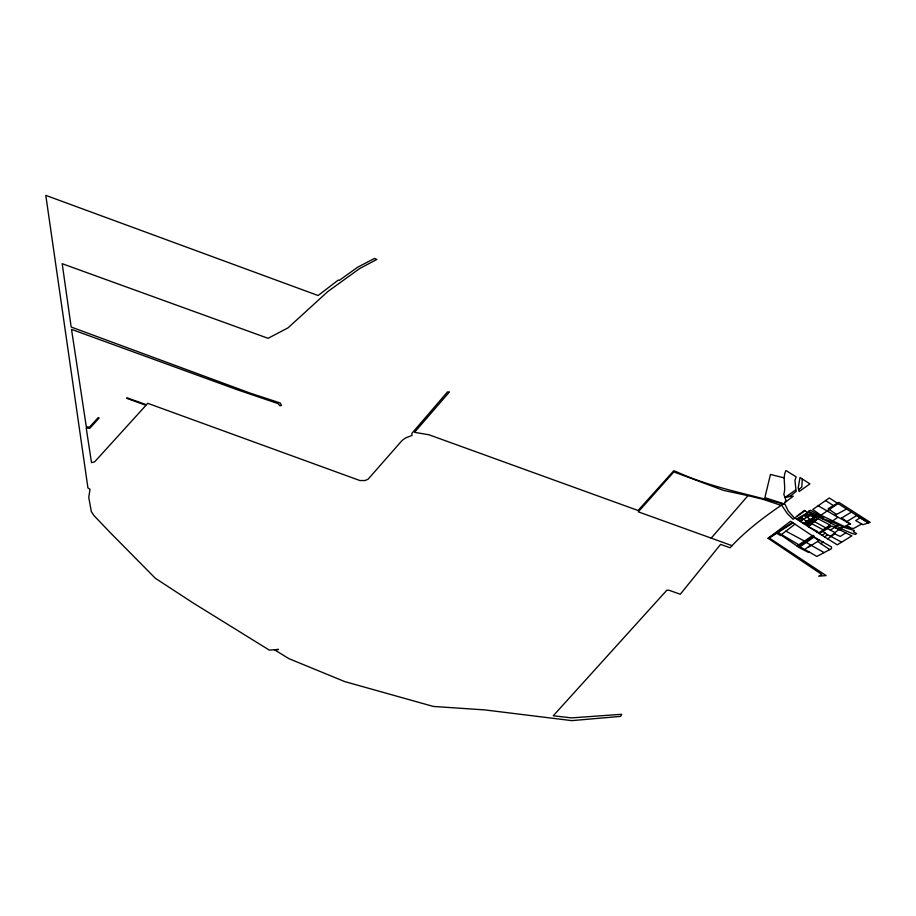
<?xml version="1.0" encoding="UTF-8"?>
<svg xmlns="http://www.w3.org/2000/svg" width="916" height="916" viewBox="0 0 916 916"><rect width="100%" height="100%" fill="white"/><g stroke="black" fill="none" stroke-linecap="round" stroke-linejoin="round"><path stroke-width="1.37" d="M802.279 479.022L801.832 487.06L798.626 489.568L799.153 491.537L809.927 483.877L800.012 477.499L798.202 487.965L798.626 489.568M784.806 502.689L793.256 496.151L784.772 497.056L790.027 496.232L796.164 491.491L794.928 480.385L796.176 476.881L785.962 470.526C782.035 478.049 786.375 486.453 783.821 494.274L785.928 500.319L784.233 503.903L764.86 497.663L770.471 474.454L784.245 477.9M793.107 522.864L769.314 538.024L826.14 575.591L818.721 576.198L821.881 574.504L768.077 538.287L790.542 521.25L815.927 538.184L831.488 546.886L831.476 548.684L816.809 556.459L809.137 551.924L808.691 552.497L800.378 548.283L781.188 535.162L780.512 535.539L776.745 533.272M827.675 538.848L834.785 533.868L834.224 533.604L840.212 536.455L845.834 532.803L838.953 529.437L830.583 536.226L841.621 542.169L851.903 535.826L845.686 532.906M747.983 495.671L723.342 490.335L673.867 471.912L638.292 511.838L711.194 538.116L747.983 495.671L762.856 499.254L782.012 505.678L787.279 513.533L793.107 519.28L794.561 518.17L788.252 511.048L785.115 504.521L783.111 503.995C747.399 493.781 710.736 487.507 676.752 471.866L673.764 470.755L638.074 510.498L428.974 434.768L414.513 432.329L449.435 391.956L447.5 391.922L411.856 433.382L412.005 435.466L405.731 437.859L402.261 440.287L368.106 479.194L365.118 480.522L359.908 480.545L147.705 403.303L146.411 404.735L127.026 397.796L126.58 398.288L145.976 405.296L94.611 461.893L91.508 462.614L86.218 428.058L89.757 428.345L99.214 417.971L98.207 417.616L89.47 427.142L86.31 426.764L71.517 329.371L237.908 389.976L278.086 403.613L279.987 405.788L281.487 405.41L280.262 403.006L250.16 393.113L71.173 327.023L62.196 263.694L268.102 338.313L288.059 327.825L327.802 291.574L359.53 268.628L376.865 259.423L374.404 258.484L357.732 267.186L339.195 280.411L338.302 280.044L318.092 295.525L45.8 195.371L87.936 487.953L89.997 489.293L88.76 497.422L91.314 511.586L93.901 515.502L109.657 532.024L155.331 578.271L193.093 602.934L269.293 650.108L278.475 649.433L274.754 649.936L288.815 658.604L344.794 681.607L433.325 706.442L484.816 709.911L571.859 720.629L620.613 716.381L621.712 714.297L571.618 717.881L553.275 715.774L666.825 590.225L669.138 590.282L680.279 594.255L720.617 544.379L730.052 547.779C745.613 530.822 764.162 516.876 783.111 503.995M814.152 536.959L800.012 546.806L804.786 549.543L810.649 544.986L824.102 552.6M830.262 522.796L831.476 521.696L844.151 527.433L854.456 530.57L853.346 531.658L856.712 533.616L855.178 534.44C839.319 529.414 826.129 518.559 810.03 514.3L808.954 514.918L806.664 513.303M819.213 516.739L820.175 515.937L823.564 517.884L810.969 513.773L808.061 511.575L810.523 510.258L820.175 515.937M796.496 519.04L807.66 512.742L804.443 510.361L794.882 517.918L808.015 526.46L817.908 518.696L830.194 525.131L823.278 529.872L811.633 523.62L817.908 518.696L810.03 514.3M805.015 510.796L796.931 516.303M778.039 532.414L781.485 534.543L795.065 524.089M846.43 509.067L835.083 515.239L836.514 514.448L828.121 508.712L838.861 502.323L870.2 522.349L868.379 522.922L829.278 497.983L812.767 509.525L820.908 515.216L844.541 526.563L849.819 523.734L850.598 524.089L841.678 517.998L840.739 518.548L837.911 517.231L818.183 505.735M812.297 523.826L808.29 526.631L824.595 536.936L827.492 534.772L831.098 536.467M768.077 538.287L792.386 522.406M820.908 515.216L837.98 503.628M817.702 541.402L820.839 543.646L823.404 541.825M785.71 496.953L795.523 490.094M832.415 521.067L837.911 517.231M830.194 525.131L818.526 533.089M813.419 536.375L798.202 546.783L814.038 535.952L813.019 535.322L797.046 545.993M841.896 528.99L840.281 530.078L831.785 525.979L819.328 533.604M822.041 535.299L825.339 533.181L827.492 534.772M808.885 546.978L819.671 540.154M830.285 530.043L838.701 524.834M840.739 518.548L846.407 521.811L856.712 515.548L868.379 522.922L862.906 524.696L855.704 520.551L860.273 517.803M841.621 542.169L837.258 544.825L824.595 536.936M841.678 517.998L851.353 512.159M813.694 537.303L816.614 538.585M816.98 532.127L817.828 531.646L808.29 526.631M844.541 526.563L849.04 527.834L849.945 527.318L847.151 525.738M799.92 521.238L811.129 514.918M803.343 523.448L814.805 516.967M861.647 524.032L853.563 528.486L849.04 527.834M840.064 527.96L842.88 526.883M821.641 518.216L831.476 521.696M711.194 538.116L732.056 545.684M834.613 527.364L838.953 529.437M805.622 541.711L785.928 531.12M808.588 511.288L818.915 516.635M804.786 549.543L809.137 551.924M814.313 521.49L826.014 528.017M827.606 528.555L834.991 532.665M846.407 521.811L849.819 523.734M781.485 534.543L798.832 544.802M806.572 542.558L810.649 544.986M816.167 538.837L819.019 540.566M834.144 506.067L825.579 500.571M820.839 543.646L829.77 549.589M809.801 515.674L807.076 513.761L797.367 519.246L804.431 523.792L815.068 517.792L806.904 513.853M813.065 517.952L815.79 519.864L806.847 524.914L804.122 523.002M805.588 514.609L808.301 516.51M811.576 518.8L814.301 520.7M804.385 515.273L809.973 519.189L806.401 521.204L800.813 517.3M804.088 515.445L806.813 517.345M810.087 519.635L812.813 521.548M808.588 520.483L811.313 522.383M801.111 517.128L803.836 519.029M807.099 521.318L809.824 523.231M799.622 517.975L802.347 519.876M805.611 522.166L808.336 524.067M798.134 518.811L800.847 520.712M822.969 531.486L825.339 533.181"/></g></svg>
